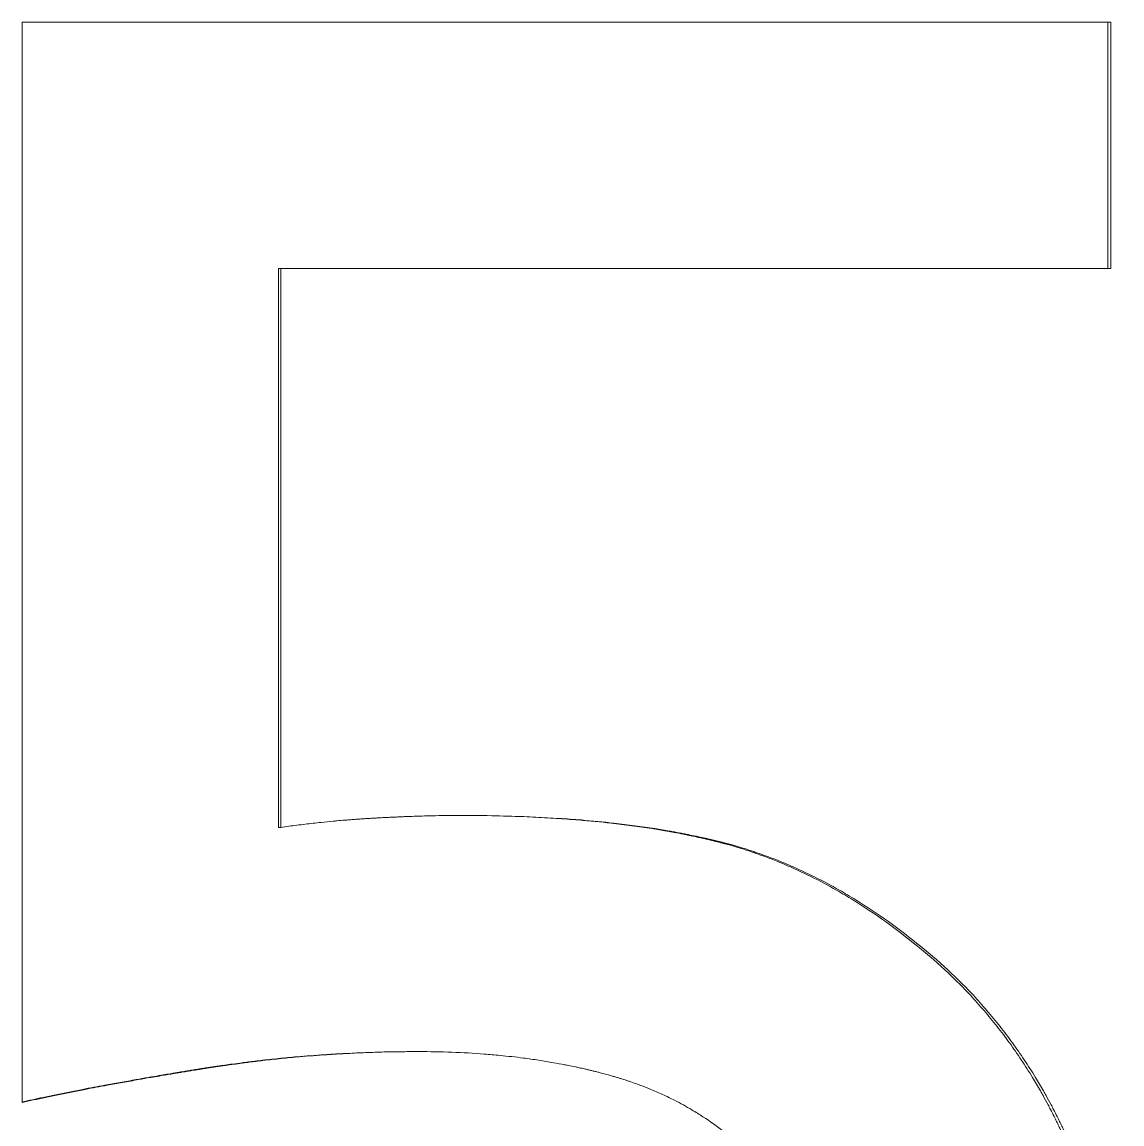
# Model space of a CAD drawing. Header units: millimetres. Extents: x 0 to 8410, y 0 to 5940.
# Drawn here: x 483.098 to 484.41, y 4860.386 to 4861.7 of the extents above; entities that cross this region are included whole.
import ezdxf

# ---------------------------------------------------------------- set-up
doc = ezdxf.new("R2010")
doc.units = ezdxf.units.MM
doc.header["$LTSCALE"] = 10
doc.layers.add('가시적인 것(ISO)', color=3, linetype='Continuous', lineweight=5, true_color=0x00ff00)

msp = doc.modelspace()

# ---------------------------------------------------------------- linework, layer by layer
at = {"layer": '가시적인 것(ISO)'}
for p, q in [((484.3963, 4861.6998), (483.098, 4861.6998)), ((483.098, 4860.4113), (483.098, 4861.6998)), ((484.3963, 4861.6998), (484.3963, 4861.4061)), ((483.4036, 4861.4061), (483.4065, 4861.4061)), ((483.4065, 4861.4061), (483.4065, 4860.7395)), ((483.4065, 4861.4061), (484.3963, 4861.4061)), ((483.4036, 4860.7395), (483.4065, 4860.7395)), ((483.5675, 4860.4721), (483.5706, 4860.4721))]:
    msp.add_line(p, q, dxfattribs=at)
for points, knots in [([(484.3926, 4861.6998), (484.3926, 4861.6917), (484.3926, 4861.6835), (484.3926, 4861.6753), (484.3926, 4861.6672), (484.3926, 4861.659), (484.3926, 4861.6509), (484.3926, 4861.6468), (484.3926, 4861.6427), (484.3926, 4861.6386), (484.3926, 4861.6305), (484.3926, 4861.6223), (484.3926, 4861.6141), (484.3926, 4861.6101), (484.3926, 4861.606), (484.3926, 4861.6019), (484.3926, 4861.5937), (484.3926, 4861.5856), (484.3926, 4861.5774), (484.3926, 4861.5733), (484.3926, 4861.5693), (484.3926, 4861.5652), (484.3926, 4861.557), (484.3926, 4861.5489), (484.3926, 4861.5407), (484.3926, 4861.5366), (484.3926, 4861.5325), (484.3926, 4861.5285), (484.3926, 4861.5203), (484.3926, 4861.5121), (484.3926, 4861.504), (484.3926, 4861.4999), (484.3926, 4861.4958), (484.3926, 4861.4917), (484.3926, 4861.4632), (484.3926, 4861.4346), (484.3926, 4861.4061)], [0, 0, 0, 0, 0.002448, 0.002448, 0.002448, 0.004896, 0.004896, 0.004896, 0.00612, 0.00612, 0.00612, 0.008568, 0.008568, 0.008568, 0.009792, 0.009792, 0.009792, 0.01224001, 0.01224001, 0.01224001, 0.01346401, 0.01346401, 0.01346401, 0.01591201, 0.01591201, 0.01591201, 0.01713601, 0.01713601, 0.01713601, 0.01958401, 0.01958401, 0.01958401, 0.02080801, 0.02080801, 0.02080801, 0.02937601, 0.02937601, 0.02937601, 0.02937601]), ([(483.4036, 4861.4061), (483.4036, 4861.369), (483.4036, 4861.332), (483.4036, 4861.295), (483.4036, 4861.2857), (483.4036, 4861.2765), (483.4036, 4861.2672), (483.4036, 4861.2487), (483.4036, 4861.2302), (483.4036, 4861.2117), (483.4036, 4861.1839), (483.4036, 4861.1561), (483.4036, 4861.1283), (483.4036, 4861.1191), (483.4036, 4861.1098), (483.4036, 4861.1006), (483.4036, 4861.045), (483.4036, 4860.9895), (483.4036, 4860.9339), (483.4036, 4860.8691), (483.4036, 4860.8043), (483.4036, 4860.7395)], [0, 0, 0, 0, 0.01110886, 0.01110886, 0.01110886, 0.01388608, 0.01388608, 0.01388608, 0.01944051, 0.01944051, 0.01944051, 0.02777215, 0.02777215, 0.02777215, 0.03054937, 0.03054937, 0.03054937, 0.04721266, 0.04721266, 0.04721266, 0.06665316, 0.06665316, 0.06665316, 0.06665316]), ([(483.4065, 4860.7395), (483.413, 4860.7404), (483.4194, 4860.7413), (483.4258, 4860.7421), (483.4322, 4860.7429), (483.4386, 4860.7437), (483.445, 4860.7444), (483.4482, 4860.7447), (483.4514, 4860.7451), (483.4545, 4860.7454), (483.4593, 4860.7459), (483.464, 4860.7464), (483.4688, 4860.7468), (483.4704, 4860.747), (483.4719, 4860.7471), (483.4735, 4860.7473), (483.4767, 4860.7476), (483.4798, 4860.7478), (483.483, 4860.7481), (483.4846, 4860.7482), (483.4861, 4860.7483), (483.4877, 4860.7485), (483.4901, 4860.7487), (483.4924, 4860.7488), (483.4948, 4860.749), (483.4955, 4860.7491), (483.4963, 4860.7491), (483.4971, 4860.7492), (483.4987, 4860.7493), (483.5002, 4860.7494), (483.5018, 4860.7495), (483.5026, 4860.7496), (483.5034, 4860.7496), (483.5041, 4860.7497), (483.5057, 4860.7498), (483.5073, 4860.7499), (483.5088, 4860.75), (483.5096, 4860.75), (483.5104, 4860.7501), (483.5112, 4860.7501), (483.5123, 4860.7502), (483.5135, 4860.7503), (483.5147, 4860.7503), (483.5151, 4860.7504), (483.5155, 4860.7504), (483.5158, 4860.7504), (483.5164, 4860.7505), (483.517, 4860.7505), (483.5176, 4860.7505), (483.5182, 4860.7506), (483.5188, 4860.7506), (483.5193, 4860.7506), (483.5199, 4860.7506), (483.5205, 4860.7507), (483.5211, 4860.7507), (483.5217, 4860.7507), (483.5223, 4860.7508), (483.5228, 4860.7508), (483.5236, 4860.7508), (483.5244, 4860.7509), (483.5252, 4860.7509), (483.5255, 4860.7509), (483.5259, 4860.751), (483.5263, 4860.751), (483.5275, 4860.751), (483.5286, 4860.7511), (483.5298, 4860.7512), (483.5305, 4860.7512), (483.5313, 4860.7512), (483.5321, 4860.7513), (483.5336, 4860.7514), (483.5351, 4860.7514), (483.5366, 4860.7515), (483.5374, 4860.7515), (483.5381, 4860.7516), (483.5389, 4860.7516), (483.5404, 4860.7517), (483.5419, 4860.7517), (483.5434, 4860.7518), (483.5441, 4860.7518), (483.5449, 4860.7519), (483.5456, 4860.7519), (483.5479, 4860.752), (483.5501, 4860.7521), (483.5523, 4860.7522), (483.5538, 4860.7523), (483.5553, 4860.7523), (483.5567, 4860.7524), (483.5596, 4860.7525), (483.5625, 4860.7526), (483.5654, 4860.7527), (483.5669, 4860.7527), (483.5683, 4860.7528), (483.5697, 4860.7528), (483.5769, 4860.7531), (483.5839, 4860.7532), (483.5908, 4860.7534), (483.6017, 4860.7536), (483.6124, 4860.7537), (483.6226, 4860.7537)], [0, 0, 0, 0, 0.166667, 0.166667, 0.166667, 0.333333, 0.333333, 0.333333, 0.416667, 0.416667, 0.416667, 0.541667, 0.541667, 0.541667, 0.583333, 0.583333, 0.583333, 0.666667, 0.666667, 0.666667, 0.708333, 0.708333, 0.708333, 0.770833, 0.770833, 0.770833, 0.791667, 0.791667, 0.791667, 0.833333, 0.833333, 0.833333, 0.854167, 0.854167, 0.854167, 0.895833, 0.895833, 0.895833, 0.916667, 0.916667, 0.916667, 0.947917, 0.947917, 0.947917, 0.958333, 0.958333, 0.958333, 0.973958, 0.973958, 0.973958, 0.989583, 0.989583, 0.989583, 1.005208, 1.005208, 1.005208, 1.020833, 1.020833, 1.020833, 1.041667, 1.041667, 1.041667, 1.052083, 1.052083, 1.052083, 1.083333, 1.083333, 1.083333, 1.104167, 1.104167, 1.104167, 1.145833, 1.145833, 1.145833, 1.166667, 1.166667, 1.166667, 1.208333, 1.208333, 1.208333, 1.229167, 1.229167, 1.229167, 1.291667, 1.291667, 1.291667, 1.333333, 1.333333, 1.333333, 1.416667, 1.416667, 1.416667, 1.458333, 1.458333, 1.458333, 1.666667, 1.666667, 1.666667, 2, 2, 2, 2]), ([(483.6226, 4860.7537), (483.6418, 4860.7537), (483.6606, 4860.7534), (483.6788, 4860.7528), (483.698, 4860.7523), (483.7167, 4860.7514), (483.7348, 4860.7502), (483.7439, 4860.7496), (483.7529, 4860.749), (483.7617, 4860.7483), (483.7749, 4860.7472), (483.7878, 4860.7459), (483.8004, 4860.7445), (483.8046, 4860.744), (483.8088, 4860.7435), (483.8129, 4860.743), (483.8212, 4860.742), (483.8293, 4860.7409), (483.8373, 4860.7398), (483.8413, 4860.7392), (483.8453, 4860.7386), (483.8492, 4860.738), (483.8551, 4860.737), (483.861, 4860.7361), (483.8667, 4860.7351), (483.8686, 4860.7347), (483.8706, 4860.7344), (483.8725, 4860.734), (483.8763, 4860.7333), (483.88, 4860.7326), (483.8838, 4860.7319), (483.8856, 4860.7315), (483.8875, 4860.7312), (483.8893, 4860.7308), (483.8921, 4860.7302), (483.8949, 4860.7297), (483.8976, 4860.7291), (483.8985, 4860.7289), (483.8995, 4860.7287), (483.9004, 4860.7285), (483.9022, 4860.7281), (483.904, 4860.7277), (483.9058, 4860.7273), (483.9067, 4860.7271), (483.9076, 4860.7269), (483.9085, 4860.7267), (483.9098, 4860.7264), (483.9112, 4860.7261), (483.9125, 4860.7258), (483.9138, 4860.7255), (483.9152, 4860.7252), (483.9165, 4860.7249), (483.9178, 4860.7246), (483.9192, 4860.7242), (483.9205, 4860.7239), (483.9218, 4860.7236), (483.9231, 4860.7233), (483.9244, 4860.723), (483.9257, 4860.7226), (483.927, 4860.7223), (483.9283, 4860.722), (483.9296, 4860.7217), (483.9309, 4860.7213), (483.9322, 4860.721), (483.9335, 4860.7206), (483.9348, 4860.7203), (483.9361, 4860.7199), (483.9374, 4860.7196), (483.9387, 4860.7192), (483.94, 4860.7189), (483.9417, 4860.7184), (483.9435, 4860.7179), (483.9452, 4860.7174), (483.9461, 4860.7172), (483.9469, 4860.7169), (483.9478, 4860.7167), (483.9495, 4860.7161), (483.9512, 4860.7156), (483.9529, 4860.7151), (483.9538, 4860.7148), (483.9547, 4860.7146), (483.9555, 4860.7143), (483.9581, 4860.7135), (483.9607, 4860.7127), (483.9632, 4860.7118), (483.965, 4860.7113), (483.9667, 4860.7107), (483.9684, 4860.7101), (483.9718, 4860.709), (483.9752, 4860.7078), (483.9786, 4860.7065), (483.9803, 4860.7059), (483.982, 4860.7053), (483.9837, 4860.7047), (483.9888, 4860.7028), (483.9939, 4860.7008), (483.999, 4860.6987), (484.0024, 4860.6974), (484.0057, 4860.696), (484.0091, 4860.6945), (484.0158, 4860.6916), (484.0226, 4860.6886), (484.0292, 4860.6854), (484.0326, 4860.6838), (484.0359, 4860.6822), (484.0392, 4860.6806), (484.0492, 4860.6756), (484.0592, 4860.6703), (484.069, 4860.6647), (484.0756, 4860.6609), (484.0822, 4860.657), (484.0887, 4860.653), (484.1018, 4860.6449), (484.1147, 4860.6363), (484.1276, 4860.6271), (484.1404, 4860.6179), (484.1532, 4860.6081), (484.1658, 4860.5977)], [0.008559, 0.008559, 0.008559, 0.008559, 0.166667, 0.166667, 0.166667, 0.333333, 0.333333, 0.333333, 0.416667, 0.416667, 0.416667, 0.541667, 0.541667, 0.541667, 0.583333, 0.583333, 0.583333, 0.666667, 0.666667, 0.666667, 0.708333, 0.708333, 0.708333, 0.770833, 0.770833, 0.770833, 0.791667, 0.791667, 0.791667, 0.833333, 0.833333, 0.833333, 0.854167, 0.854167, 0.854167, 0.885417, 0.885417, 0.885417, 0.895833, 0.895833, 0.895833, 0.916667, 0.916667, 0.916667, 0.927083, 0.927083, 0.927083, 0.942708, 0.942708, 0.942708, 0.958333, 0.958333, 0.958333, 0.973958, 0.973958, 0.973958, 0.989583, 0.989583, 0.989583, 1.005208, 1.005208, 1.005208, 1.020833, 1.020833, 1.020833, 1.036458, 1.036458, 1.036458, 1.052083, 1.052083, 1.052083, 1.072917, 1.072917, 1.072917, 1.083333, 1.083333, 1.083333, 1.104167, 1.104167, 1.104167, 1.114583, 1.114583, 1.114583, 1.145833, 1.145833, 1.145833, 1.166667, 1.166667, 1.166667, 1.208333, 1.208333, 1.208333, 1.229167, 1.229167, 1.229167, 1.291667, 1.291667, 1.291667, 1.333333, 1.333333, 1.333333, 1.416667, 1.416667, 1.416667, 1.458333, 1.458333, 1.458333, 1.583333, 1.583333, 1.583333, 1.666667, 1.666667, 1.666667, 1.833333, 1.833333, 1.833333, 2, 2, 2, 2]), ([(483.6226, 4860.7537), (483.6429, 4860.7537), (483.6627, 4860.7534), (483.682, 4860.7528), (483.7012, 4860.7523), (483.7199, 4860.7514), (483.7381, 4860.7502), (483.7471, 4860.7496), (483.7561, 4860.749), (483.7649, 4860.7483), (483.7781, 4860.7472), (483.791, 4860.7459), (483.8036, 4860.7445), (483.8079, 4860.744), (483.812, 4860.7435), (483.8162, 4860.743), (483.8244, 4860.742), (483.8326, 4860.7409), (483.8406, 4860.7398), (483.8446, 4860.7392), (483.8486, 4860.7386), (483.8525, 4860.738), (483.8584, 4860.737), (483.8643, 4860.7361), (483.87, 4860.7351), (483.8719, 4860.7347), (483.8739, 4860.7344), (483.8758, 4860.734), (483.8796, 4860.7333), (483.8833, 4860.7326), (483.8871, 4860.7319), (483.8889, 4860.7315), (483.8908, 4860.7312), (483.8927, 4860.7308), (483.8954, 4860.7302), (483.8982, 4860.7297), (483.9009, 4860.7291), (483.9019, 4860.7289), (483.9028, 4860.7287), (483.9037, 4860.7285), (483.9055, 4860.7281), (483.9073, 4860.7277), (483.9091, 4860.7273), (483.91, 4860.7271), (483.9109, 4860.7269), (483.9118, 4860.7267), (483.9132, 4860.7264), (483.9145, 4860.7261), (483.9158, 4860.7258), (483.9172, 4860.7255), (483.9185, 4860.7252), (483.9198, 4860.7249), (483.9212, 4860.7246), (483.9225, 4860.7242), (483.9238, 4860.7239), (483.9251, 4860.7236), (483.9264, 4860.7233), (483.9277, 4860.723), (483.9291, 4860.7226), (483.9304, 4860.7223), (483.9317, 4860.722), (483.933, 4860.7217), (483.9343, 4860.7213), (483.9356, 4860.721), (483.9369, 4860.7206), (483.9382, 4860.7203), (483.9395, 4860.7199), (483.9408, 4860.7196), (483.9421, 4860.7192), (483.9434, 4860.7189), (483.9451, 4860.7184), (483.9468, 4860.7179), (483.9485, 4860.7174), (483.9494, 4860.7172), (483.9503, 4860.7169), (483.9511, 4860.7167), (483.9529, 4860.7161), (483.9546, 4860.7156), (483.9563, 4860.7151), (483.9572, 4860.7148), (483.958, 4860.7146), (483.9589, 4860.7143), (483.9615, 4860.7135), (483.964, 4860.7127), (483.9666, 4860.7118), (483.9683, 4860.7113), (483.97, 4860.7107), (483.9717, 4860.7101), (483.9752, 4860.709), (483.9786, 4860.7078), (483.982, 4860.7065), (483.9837, 4860.7059), (483.9854, 4860.7053), (483.9871, 4860.7047), (483.9922, 4860.7028), (483.9973, 4860.7008), (484.0024, 4860.6987), (484.0058, 4860.6974), (484.0091, 4860.696), (484.0125, 4860.6945), (484.0192, 4860.6916), (484.026, 4860.6886), (484.0326, 4860.6854), (484.036, 4860.6838), (484.0393, 4860.6822), (484.0427, 4860.6806), (484.0527, 4860.6756), (484.0626, 4860.6703), (484.0725, 4860.6647), (484.0791, 4860.6609), (484.0856, 4860.657), (484.0921, 4860.653), (484.1052, 4860.6449), (484.1182, 4860.6363), (484.131, 4860.6271), (484.1439, 4860.6179), (484.1566, 4860.6081), (484.1693, 4860.5977)], [0, 0, 0, 0, 0.166667, 0.166667, 0.166667, 0.333333, 0.333333, 0.333333, 0.416667, 0.416667, 0.416667, 0.541667, 0.541667, 0.541667, 0.583333, 0.583333, 0.583333, 0.666667, 0.666667, 0.666667, 0.708333, 0.708333, 0.708333, 0.770833, 0.770833, 0.770833, 0.791667, 0.791667, 0.791667, 0.833333, 0.833333, 0.833333, 0.854167, 0.854167, 0.854167, 0.885417, 0.885417, 0.885417, 0.895833, 0.895833, 0.895833, 0.916667, 0.916667, 0.916667, 0.927083, 0.927083, 0.927083, 0.942708, 0.942708, 0.942708, 0.958333, 0.958333, 0.958333, 0.973958, 0.973958, 0.973958, 0.989583, 0.989583, 0.989583, 1.005208, 1.005208, 1.005208, 1.020833, 1.020833, 1.020833, 1.036458, 1.036458, 1.036458, 1.052083, 1.052083, 1.052083, 1.072917, 1.072917, 1.072917, 1.083333, 1.083333, 1.083333, 1.104167, 1.104167, 1.104167, 1.114583, 1.114583, 1.114583, 1.145833, 1.145833, 1.145833, 1.166667, 1.166667, 1.166667, 1.208333, 1.208333, 1.208333, 1.229167, 1.229167, 1.229167, 1.291667, 1.291667, 1.291667, 1.333333, 1.333333, 1.333333, 1.416667, 1.416667, 1.416667, 1.458333, 1.458333, 1.458333, 1.583333, 1.583333, 1.583333, 1.666667, 1.666667, 1.666667, 1.833333, 1.833333, 1.833333, 2, 2, 2, 2]), ([(484.1658, 4860.5977), (484.1787, 4860.5874), (484.191, 4860.5766), (484.2029, 4860.5653), (484.2118, 4860.5569), (484.2204, 4860.5482), (484.2287, 4860.5392), (484.2315, 4860.5362), (484.2342, 4860.5332), (484.2369, 4860.5302), (484.2424, 4860.5241), (484.2477, 4860.5179), (484.2529, 4860.5116), (484.2555, 4860.5085), (484.258, 4860.5053), (484.2606, 4860.5021), (484.2656, 4860.4957), (484.2706, 4860.4891), (484.2754, 4860.4825), (484.2778, 4860.4792), (484.2802, 4860.4758), (484.2825, 4860.4725), (484.2872, 4860.4657), (484.2918, 4860.4588), (484.2962, 4860.4519), (484.2984, 4860.4484), (484.3006, 4860.4448), (484.3028, 4860.4413), (484.306, 4860.436), (484.3092, 4860.4306), (484.3123, 4860.4252), (484.3133, 4860.4233), (484.3144, 4860.4215), (484.3154, 4860.4197), (484.3174, 4860.416), (484.3194, 4860.4123), (484.3214, 4860.4086), (484.3224, 4860.4068), (484.3234, 4860.4049), (484.3243, 4860.403), (484.3258, 4860.4002), (484.3272, 4860.3974), (484.3287, 4860.3946), (484.3291, 4860.3936), (484.3296, 4860.3927), (484.3301, 4860.3917), (484.331, 4860.3898), (484.3319, 4860.3879), (484.3329, 4860.386), (484.3333, 4860.3851), (484.3338, 4860.3841), (484.3343, 4860.3831), (484.3349, 4860.3817), (484.3356, 4860.3803), (484.3363, 4860.3788), (484.337, 4860.3774), (484.3377, 4860.3759), (484.3383, 4860.3744), (484.339, 4860.373), (484.3397, 4860.3715), (484.3403, 4860.3701), (484.341, 4860.3686), (484.3417, 4860.3671), (484.3423, 4860.3657), (484.343, 4860.3642), (484.3436, 4860.3627), (484.3443, 4860.3612), (484.3449, 4860.3598), (484.3456, 4860.3583), (484.3462, 4860.3568), (484.3468, 4860.3553), (484.3475, 4860.3538), (484.3481, 4860.3523), (484.3487, 4860.3507), (484.3493, 4860.3492), (484.3499, 4860.3477), (484.3508, 4860.3457), (484.3516, 4860.3436), (484.3524, 4860.3416), (484.3528, 4860.3406), (484.3532, 4860.3395), (484.3536, 4860.3385), (484.3544, 4860.3364), (484.3551, 4860.3343), (484.3559, 4860.3322), (484.3563, 4860.3312), (484.3567, 4860.3301), (484.3571, 4860.3291), (484.3582, 4860.3259), (484.3593, 4860.3228), (484.3605, 4860.3195), (484.3612, 4860.3174), (484.3619, 4860.3152), (484.3626, 4860.3131), (484.3641, 4860.3087), (484.3655, 4860.3044), (484.3669, 4860.2999), (484.3675, 4860.2977), (484.3682, 4860.2955), (484.3689, 4860.2932), (484.3709, 4860.2865), (484.3728, 4860.2797), (484.3746, 4860.2727), (484.3759, 4860.2681), (484.377, 4860.2634), (484.3782, 4860.2587), (484.3805, 4860.2493), (484.3827, 4860.2396), (484.3847, 4860.2298), (484.3857, 4860.2248), (484.3867, 4860.2199), (484.3876, 4860.2148), (484.3904, 4860.1998), (484.3929, 4860.1843), (484.395, 4860.1683), (484.3965, 4860.1577), (484.3978, 4860.1468), (484.3989, 4860.1358), (484.4012, 4860.1137), (484.403, 4860.0909), (484.4041, 4860.0673), (484.4053, 4860.0436), (484.4058, 4860.0192), (484.4058, 4859.994)], [0, 0, 0, 0, 0.166667, 0.166667, 0.166667, 0.291667, 0.291667, 0.291667, 0.333333, 0.333333, 0.333333, 0.416667, 0.416667, 0.416667, 0.458333, 0.458333, 0.458333, 0.541667, 0.541667, 0.541667, 0.583333, 0.583333, 0.583333, 0.666667, 0.666667, 0.666667, 0.708333, 0.708333, 0.708333, 0.770833, 0.770833, 0.770833, 0.791667, 0.791667, 0.791667, 0.833333, 0.833333, 0.833333, 0.854167, 0.854167, 0.854167, 0.885417, 0.885417, 0.885417, 0.895833, 0.895833, 0.895833, 0.916667, 0.916667, 0.916667, 0.927083, 0.927083, 0.927083, 0.942708, 0.942708, 0.942708, 0.958333, 0.958333, 0.958333, 0.973958, 0.973958, 0.973958, 0.989583, 0.989583, 0.989583, 1.005208, 1.005208, 1.005208, 1.020833, 1.020833, 1.020833, 1.036458, 1.036458, 1.036458, 1.052083, 1.052083, 1.052083, 1.072917, 1.072917, 1.072917, 1.083333, 1.083333, 1.083333, 1.104167, 1.104167, 1.104167, 1.114583, 1.114583, 1.114583, 1.145833, 1.145833, 1.145833, 1.166667, 1.166667, 1.166667, 1.208333, 1.208333, 1.208333, 1.229167, 1.229167, 1.229167, 1.291667, 1.291667, 1.291667, 1.333333, 1.333333, 1.333333, 1.416667, 1.416667, 1.416667, 1.458333, 1.458333, 1.458333, 1.583333, 1.583333, 1.583333, 1.666667, 1.666667, 1.666667, 1.833333, 1.833333, 1.833333, 2, 2, 2, 2]), ([(484.1693, 4860.5977), (484.1822, 4860.5874), (484.1945, 4860.5766), (484.2064, 4860.5653), (484.2153, 4860.5569), (484.2239, 4860.5482), (484.2323, 4860.5392), (484.235, 4860.5362), (484.2378, 4860.5332), (484.2405, 4860.5302), (484.2459, 4860.5241), (484.2512, 4860.5179), (484.2564, 4860.5116), (484.259, 4860.5085), (484.2616, 4860.5053), (484.2641, 4860.5021), (484.2692, 4860.4957), (484.2741, 4860.4891), (484.2789, 4860.4825), (484.2814, 4860.4792), (484.2837, 4860.4758), (484.2861, 4860.4725), (484.2908, 4860.4657), (484.2953, 4860.4588), (484.2998, 4860.4519), (484.302, 4860.4484), (484.3042, 4860.4448), (484.3064, 4860.4413), (484.3096, 4860.436), (484.3128, 4860.4306), (484.3159, 4860.4252), (484.3169, 4860.4233), (484.318, 4860.4215), (484.319, 4860.4197), (484.321, 4860.416), (484.323, 4860.4123), (484.325, 4860.4086), (484.326, 4860.4068), (484.327, 4860.4049), (484.3279, 4860.403), (484.3294, 4860.4002), (484.3308, 4860.3974), (484.3323, 4860.3946), (484.3327, 4860.3936), (484.3332, 4860.3927), (484.3337, 4860.3917), (484.3346, 4860.3898), (484.3356, 4860.3879), (484.3365, 4860.386), (484.337, 4860.3851), (484.3374, 4860.3841), (484.3379, 4860.3831), (484.3386, 4860.3817), (484.3392, 4860.3803), (484.3399, 4860.3788), (484.3406, 4860.3774), (484.3413, 4860.3759), (484.342, 4860.3744), (484.3426, 4860.373), (484.3433, 4860.3715), (484.344, 4860.3701), (484.3446, 4860.3686), (484.3453, 4860.3671), (484.3459, 4860.3657), (484.3466, 4860.3642), (484.3472, 4860.3627), (484.3479, 4860.3612), (484.3485, 4860.3598), (484.3492, 4860.3583), (484.3498, 4860.3568), (484.3504, 4860.3553), (484.3511, 4860.3538), (484.3517, 4860.3523), (484.3523, 4860.3507), (484.3529, 4860.3492), (484.3536, 4860.3477), (484.3544, 4860.3457), (484.3552, 4860.3436), (484.356, 4860.3416), (484.3564, 4860.3406), (484.3568, 4860.3395), (484.3572, 4860.3385), (484.358, 4860.3364), (484.3588, 4860.3343), (484.3595, 4860.3322), (484.3599, 4860.3312), (484.3603, 4860.3301), (484.3607, 4860.3291), (484.3619, 4860.3259), (484.363, 4860.3228), (484.3641, 4860.3195), (484.3648, 4860.3174), (484.3656, 4860.3152), (484.3663, 4860.3131), (484.3677, 4860.3087), (484.3691, 4860.3044), (484.3705, 4860.2999), (484.3712, 4860.2977), (484.3719, 4860.2955), (484.3725, 4860.2932), (484.3745, 4860.2865), (484.3764, 4860.2797), (484.3783, 4860.2727), (484.3795, 4860.2681), (484.3807, 4860.2634), (484.3818, 4860.2587), (484.3841, 4860.2493), (484.3863, 4860.2396), (484.3883, 4860.2298), (484.3893, 4860.2248), (484.3903, 4860.2199), (484.3912, 4860.2148), (484.3941, 4860.1998), (484.3965, 4860.1843), (484.3987, 4860.1683), (484.4001, 4860.1577), (484.4014, 4860.1468), (484.4026, 4860.1358), (484.4049, 4860.1137), (484.4066, 4860.0909), (484.4078, 4860.0673), (484.4089, 4860.0436), (484.4095, 4860.0192), (484.4095, 4859.994)], [0, 0, 0, 0, 0.166667, 0.166667, 0.166667, 0.291667, 0.291667, 0.291667, 0.333333, 0.333333, 0.333333, 0.416667, 0.416667, 0.416667, 0.458333, 0.458333, 0.458333, 0.541667, 0.541667, 0.541667, 0.583333, 0.583333, 0.583333, 0.666667, 0.666667, 0.666667, 0.708333, 0.708333, 0.708333, 0.770833, 0.770833, 0.770833, 0.791667, 0.791667, 0.791667, 0.833333, 0.833333, 0.833333, 0.854167, 0.854167, 0.854167, 0.885417, 0.885417, 0.885417, 0.895833, 0.895833, 0.895833, 0.916667, 0.916667, 0.916667, 0.927083, 0.927083, 0.927083, 0.942708, 0.942708, 0.942708, 0.958333, 0.958333, 0.958333, 0.973958, 0.973958, 0.973958, 0.989583, 0.989583, 0.989583, 1.005208, 1.005208, 1.005208, 1.020833, 1.020833, 1.020833, 1.036458, 1.036458, 1.036458, 1.052083, 1.052083, 1.052083, 1.072917, 1.072917, 1.072917, 1.083333, 1.083333, 1.083333, 1.104167, 1.104167, 1.104167, 1.114583, 1.114583, 1.114583, 1.145833, 1.145833, 1.145833, 1.166667, 1.166667, 1.166667, 1.208333, 1.208333, 1.208333, 1.229167, 1.229167, 1.229167, 1.291667, 1.291667, 1.291667, 1.333333, 1.333333, 1.333333, 1.416667, 1.416667, 1.416667, 1.458333, 1.458333, 1.458333, 1.583333, 1.583333, 1.583333, 1.666667, 1.666667, 1.666667, 1.833333, 1.833333, 1.833333, 2, 2, 2, 2]), ([(483.5675, 4860.4721), (483.553, 4860.4721), (483.5385, 4860.4719), (483.5239, 4860.4715), (483.5094, 4860.4711), (483.4948, 4860.4705), (483.4803, 4860.4697), (483.473, 4860.4694), (483.4657, 4860.4689), (483.4585, 4860.4684), (483.4476, 4860.4677), (483.4366, 4860.4668), (483.4257, 4860.4659), (483.4221, 4860.4656), (483.4185, 4860.4652), (483.4148, 4860.4649), (483.4076, 4860.4642), (483.4003, 4860.4634), (483.393, 4860.4627), (483.3894, 4860.4623), (483.3858, 4860.4619), (483.3821, 4860.4614), (483.3767, 4860.4608), (483.3712, 4860.4602), (483.3658, 4860.4595), (483.364, 4860.4592), (483.3621, 4860.459), (483.3603, 4860.4588), (483.3567, 4860.4583), (483.3531, 4860.4578), (483.3494, 4860.4573), (483.3476, 4860.4571), (483.3458, 4860.4568), (483.344, 4860.4566), (483.3413, 4860.4562), (483.3385, 4860.4558), (483.3358, 4860.4554), (483.3349, 4860.4553), (483.334, 4860.4552), (483.3331, 4860.455), (483.3313, 4860.4548), (483.3295, 4860.4545), (483.3276, 4860.4542), (483.3267, 4860.4541), (483.3258, 4860.454), (483.3249, 4860.4538), (483.3231, 4860.4536), (483.3213, 4860.4533), (483.3195, 4860.453), (483.3186, 4860.4529), (483.3176, 4860.4527), (483.3167, 4860.4526), (483.3154, 4860.4524), (483.314, 4860.4522), (483.3127, 4860.4519), (483.3113, 4860.4517), (483.3099, 4860.4515), (483.3086, 4860.4513), (483.3072, 4860.4511), (483.3058, 4860.4508), (483.3045, 4860.4506), (483.3031, 4860.4504), (483.3018, 4860.4502), (483.3004, 4860.45), (483.2986, 4860.4497), (483.2968, 4860.4494), (483.295, 4860.4491), (483.2941, 4860.4489), (483.2932, 4860.4488), (483.2924, 4860.4486), (483.2906, 4860.4483), (483.2888, 4860.448), (483.287, 4860.4478), (483.2862, 4860.4476), (483.2853, 4860.4475), (483.2844, 4860.4473), (483.2826, 4860.447), (483.2809, 4860.4467), (483.2792, 4860.4464), (483.2783, 4860.4463), (483.2774, 4860.4462), (483.2765, 4860.446), (483.2739, 4860.4456), (483.2714, 4860.4451), (483.2688, 4860.4447), (483.2671, 4860.4444), (483.2654, 4860.4441), (483.2637, 4860.4438), (483.2603, 4860.4433), (483.2569, 4860.4427), (483.2536, 4860.4421), (483.2519, 4860.4418), (483.2502, 4860.4415), (483.2486, 4860.4413), (483.2436, 4860.4404), (483.2387, 4860.4395), (483.2339, 4860.4387), (483.2307, 4860.4381), (483.2275, 4860.4376), (483.2243, 4860.437), (483.218, 4860.4359), (483.2118, 4860.4348), (483.2057, 4860.4336), (483.2026, 4860.4331), (483.1996, 4860.4325), (483.1966, 4860.432), (483.1877, 4860.4303), (483.179, 4860.4287), (483.1706, 4860.4271), (483.1649, 4860.426), (483.1595, 4860.4249), (483.1541, 4860.4238), (483.1433, 4860.4217), (483.133, 4860.4196), (483.1232, 4860.4175), (483.1144, 4860.4156), (483.106, 4860.4138), (483.098, 4860.412)], [0, 0, 0, 0, 0.166667, 0.166667, 0.166667, 0.333333, 0.333333, 0.333333, 0.416667, 0.416667, 0.416667, 0.541667, 0.541667, 0.541667, 0.583333, 0.583333, 0.583333, 0.666667, 0.666667, 0.666667, 0.708333, 0.708333, 0.708333, 0.770833, 0.770833, 0.770833, 0.791667, 0.791667, 0.791667, 0.833333, 0.833333, 0.833333, 0.854167, 0.854167, 0.854167, 0.885417, 0.885417, 0.885417, 0.895833, 0.895833, 0.895833, 0.916667, 0.916667, 0.916667, 0.927083, 0.927083, 0.927083, 0.947917, 0.947917, 0.947917, 0.958333, 0.958333, 0.958333, 0.973958, 0.973958, 0.973958, 0.989583, 0.989583, 0.989583, 1.005208, 1.005208, 1.005208, 1.020833, 1.020833, 1.020833, 1.041667, 1.041667, 1.041667, 1.052083, 1.052083, 1.052083, 1.072917, 1.072917, 1.072917, 1.083333, 1.083333, 1.083333, 1.104167, 1.104167, 1.104167, 1.114583, 1.114583, 1.114583, 1.145833, 1.145833, 1.145833, 1.166667, 1.166667, 1.166667, 1.208333, 1.208333, 1.208333, 1.229167, 1.229167, 1.229167, 1.291667, 1.291667, 1.291667, 1.333333, 1.333333, 1.333333, 1.416667, 1.416667, 1.416667, 1.458333, 1.458333, 1.458333, 1.583333, 1.583333, 1.583333, 1.666667, 1.666667, 1.666667, 1.833333, 1.833333, 1.833333, 1.982787, 1.982787, 1.982787, 1.982787]), ([(483.5706, 4860.4721), (483.5561, 4860.4721), (483.5415, 4860.4719), (483.527, 4860.4715), (483.5124, 4860.4711), (483.4979, 4860.4705), (483.4833, 4860.4697), (483.476, 4860.4694), (483.4687, 4860.4689), (483.4615, 4860.4684), (483.4506, 4860.4677), (483.4396, 4860.4668), (483.4287, 4860.4659), (483.4251, 4860.4656), (483.4215, 4860.4652), (483.4178, 4860.4649), (483.4105, 4860.4642), (483.4033, 4860.4634), (483.396, 4860.4627), (483.3924, 4860.4623), (483.3887, 4860.4619), (483.3851, 4860.4614), (483.3796, 4860.4608), (483.3742, 4860.4602), (483.3687, 4860.4595), (483.3669, 4860.4592), (483.3651, 4860.459), (483.3633, 4860.4588), (483.3596, 4860.4583), (483.356, 4860.4578), (483.3524, 4860.4573), (483.3506, 4860.4571), (483.3487, 4860.4568), (483.3469, 4860.4566), (483.3442, 4860.4562), (483.3415, 4860.4558), (483.3387, 4860.4554), (483.3378, 4860.4553), (483.3369, 4860.4552), (483.336, 4860.455), (483.3342, 4860.4548), (483.3324, 4860.4545), (483.3306, 4860.4542), (483.3296, 4860.4541), (483.3287, 4860.454), (483.3278, 4860.4538), (483.326, 4860.4536), (483.3242, 4860.4533), (483.3224, 4860.453), (483.3215, 4860.4529), (483.3206, 4860.4527), (483.3197, 4860.4526), (483.3183, 4860.4524), (483.3169, 4860.4522), (483.3156, 4860.4519), (483.3142, 4860.4517), (483.3128, 4860.4515), (483.3115, 4860.4513), (483.3101, 4860.4511), (483.3087, 4860.4508), (483.3074, 4860.4506), (483.306, 4860.4504), (483.3047, 4860.4502), (483.3033, 4860.45), (483.3015, 4860.4497), (483.2997, 4860.4494), (483.2979, 4860.4491), (483.297, 4860.4489), (483.2961, 4860.4488), (483.2953, 4860.4486), (483.2935, 4860.4483), (483.2917, 4860.448), (483.2899, 4860.4478), (483.2891, 4860.4476), (483.2882, 4860.4475), (483.2873, 4860.4473), (483.2855, 4860.447), (483.2838, 4860.4467), (483.282, 4860.4464), (483.2812, 4860.4463), (483.2803, 4860.4462), (483.2794, 4860.446), (483.2768, 4860.4456), (483.2742, 4860.4451), (483.2717, 4860.4447), (483.2699, 4860.4444), (483.2682, 4860.4441), (483.2665, 4860.4438), (483.2631, 4860.4433), (483.2598, 4860.4427), (483.2564, 4860.4421), (483.2548, 4860.4418), (483.2531, 4860.4415), (483.2514, 4860.4413), (483.2465, 4860.4404), (483.2416, 4860.4395), (483.2367, 4860.4387), (483.2335, 4860.4381), (483.2303, 4860.4376), (483.2272, 4860.437), (483.2208, 4860.4359), (483.2146, 4860.4348), (483.2085, 4860.4336), (483.2055, 4860.4331), (483.2025, 4860.4325), (483.1995, 4860.432), (483.1905, 4860.4303), (483.1818, 4860.4287), (483.1734, 4860.4271), (483.1678, 4860.426), (483.1623, 4860.4249), (483.1569, 4860.4238), (483.1461, 4860.4217), (483.1358, 4860.4196), (483.126, 4860.4175), (483.1162, 4860.4154), (483.1068, 4860.4134), (483.098, 4860.4113)], [0, 0, 0, 0, 0.166667, 0.166667, 0.166667, 0.333333, 0.333333, 0.333333, 0.416667, 0.416667, 0.416667, 0.541667, 0.541667, 0.541667, 0.583333, 0.583333, 0.583333, 0.666667, 0.666667, 0.666667, 0.708333, 0.708333, 0.708333, 0.770833, 0.770833, 0.770833, 0.791667, 0.791667, 0.791667, 0.833333, 0.833333, 0.833333, 0.854167, 0.854167, 0.854167, 0.885417, 0.885417, 0.885417, 0.895833, 0.895833, 0.895833, 0.916667, 0.916667, 0.916667, 0.927083, 0.927083, 0.927083, 0.947917, 0.947917, 0.947917, 0.958333, 0.958333, 0.958333, 0.973958, 0.973958, 0.973958, 0.989583, 0.989583, 0.989583, 1.005208, 1.005208, 1.005208, 1.020833, 1.020833, 1.020833, 1.041667, 1.041667, 1.041667, 1.052083, 1.052083, 1.052083, 1.072917, 1.072917, 1.072917, 1.083333, 1.083333, 1.083333, 1.104167, 1.104167, 1.104167, 1.114583, 1.114583, 1.114583, 1.145833, 1.145833, 1.145833, 1.166667, 1.166667, 1.166667, 1.208333, 1.208333, 1.208333, 1.229167, 1.229167, 1.229167, 1.291667, 1.291667, 1.291667, 1.333333, 1.333333, 1.333333, 1.416667, 1.416667, 1.416667, 1.458333, 1.458333, 1.458333, 1.583333, 1.583333, 1.583333, 1.666667, 1.666667, 1.666667, 1.833333, 1.833333, 1.833333, 2, 2, 2, 2]), ([(483.958, 4860.3566), (483.9506, 4860.3636), (483.9429, 4860.3703), (483.9349, 4860.3766), (483.9268, 4860.3829), (483.9185, 4860.3888), (483.9099, 4860.3945), (483.9056, 4860.3973), (483.9012, 4860.4), (483.8967, 4860.4026), (483.89, 4860.4066), (483.8831, 4860.4104), (483.8761, 4860.414), (483.8737, 4860.4152), (483.8714, 4860.4163), (483.869, 4860.4175), (483.8642, 4860.4198), (483.8593, 4860.422), (483.8544, 4860.4242), (483.852, 4860.4252), (483.8495, 4860.4263), (483.847, 4860.4273), (483.8432, 4860.4289), (483.8394, 4860.4303), (483.8356, 4860.4318), (483.8343, 4860.4323), (483.833, 4860.4327), (483.8317, 4860.4332), (483.8292, 4860.4342), (483.8266, 4860.4351), (483.824, 4860.436), (483.8226, 4860.4364), (483.8213, 4860.4369), (483.82, 4860.4373), (483.818, 4860.438), (483.8161, 4860.4386), (483.8141, 4860.4393), (483.8134, 4860.4395), (483.8127, 4860.4397), (483.8121, 4860.4399), (483.8107, 4860.4403), (483.8094, 4860.4407), (483.808, 4860.4411), (483.8074, 4860.4413), (483.8067, 4860.4415), (483.806, 4860.4417), (483.8047, 4860.4421), (483.8033, 4860.4425), (483.8019, 4860.4429), (483.8013, 4860.4431), (483.8006, 4860.4433), (483.7999, 4860.4435), (483.7989, 4860.4438), (483.7978, 4860.4441), (483.7968, 4860.4444), (483.7958, 4860.4447), (483.7948, 4860.4449), (483.7937, 4860.4452), (483.7927, 4860.4455), (483.7916, 4860.4458), (483.7906, 4860.446), (483.7896, 4860.4463), (483.7885, 4860.4466), (483.7875, 4860.4469), (483.7861, 4860.4472), (483.7847, 4860.4476), (483.7833, 4860.4479), (483.7826, 4860.4481), (483.7819, 4860.4483), (483.7812, 4860.4484), (483.7798, 4860.4488), (483.7784, 4860.4491), (483.777, 4860.4495), (483.7763, 4860.4496), (483.7756, 4860.4498), (483.7749, 4860.45), (483.7735, 4860.4503), (483.7721, 4860.4506), (483.7707, 4860.451), (483.7699, 4860.4511), (483.7692, 4860.4513), (483.7685, 4860.4515), (483.7664, 4860.452), (483.7643, 4860.4524), (483.7621, 4860.4529), (483.7607, 4860.4532), (483.7593, 4860.4535), (483.7578, 4860.4538), (483.755, 4860.4544), (483.7521, 4860.455), (483.7492, 4860.4556), (483.7477, 4860.4559), (483.7463, 4860.4562), (483.7448, 4860.4565), (483.7405, 4860.4573), (483.7361, 4860.4581), (483.7317, 4860.4589), (483.7287, 4860.4594), (483.7258, 4860.4599), (483.7228, 4860.4604), (483.7169, 4860.4614), (483.7109, 4860.4623), (483.7048, 4860.4632), (483.7018, 4860.4636), (483.6988, 4860.464), (483.6957, 4860.4644), (483.6866, 4860.4656), (483.6774, 4860.4666), (483.668, 4860.4675), (483.6618, 4860.4682), (483.6555, 4860.4687), (483.6491, 4860.4692), (483.6365, 4860.4702), (483.6236, 4860.4709), (483.6105, 4860.4714), (483.5974, 4860.4719), (483.5841, 4860.4721), (483.5706, 4860.4721)], [0, 0, 0, 0, 0.166667, 0.166667, 0.166667, 0.333333, 0.333333, 0.333333, 0.416667, 0.416667, 0.416667, 0.541667, 0.541667, 0.541667, 0.583333, 0.583333, 0.583333, 0.666667, 0.666667, 0.666667, 0.708333, 0.708333, 0.708333, 0.770833, 0.770833, 0.770833, 0.791667, 0.791667, 0.791667, 0.833333, 0.833333, 0.833333, 0.854167, 0.854167, 0.854167, 0.885417, 0.885417, 0.885417, 0.895833, 0.895833, 0.895833, 0.916667, 0.916667, 0.916667, 0.927083, 0.927083, 0.927083, 0.947917, 0.947917, 0.947917, 0.958333, 0.958333, 0.958333, 0.973958, 0.973958, 0.973958, 0.989583, 0.989583, 0.989583, 1.005208, 1.005208, 1.005208, 1.020833, 1.020833, 1.020833, 1.041667, 1.041667, 1.041667, 1.052083, 1.052083, 1.052083, 1.072917, 1.072917, 1.072917, 1.083333, 1.083333, 1.083333, 1.104167, 1.104167, 1.104167, 1.114583, 1.114583, 1.114583, 1.145833, 1.145833, 1.145833, 1.166667, 1.166667, 1.166667, 1.208333, 1.208333, 1.208333, 1.229167, 1.229167, 1.229167, 1.291667, 1.291667, 1.291667, 1.333333, 1.333333, 1.333333, 1.416667, 1.416667, 1.416667, 1.458333, 1.458333, 1.458333, 1.583333, 1.583333, 1.583333, 1.666667, 1.666667, 1.666667, 1.833333, 1.833333, 1.833333, 2, 2, 2, 2])]:
    msp.add_open_spline(points, degree=3, knots=knots, dxfattribs=at)

doc.saveas('drawing.dxf')
